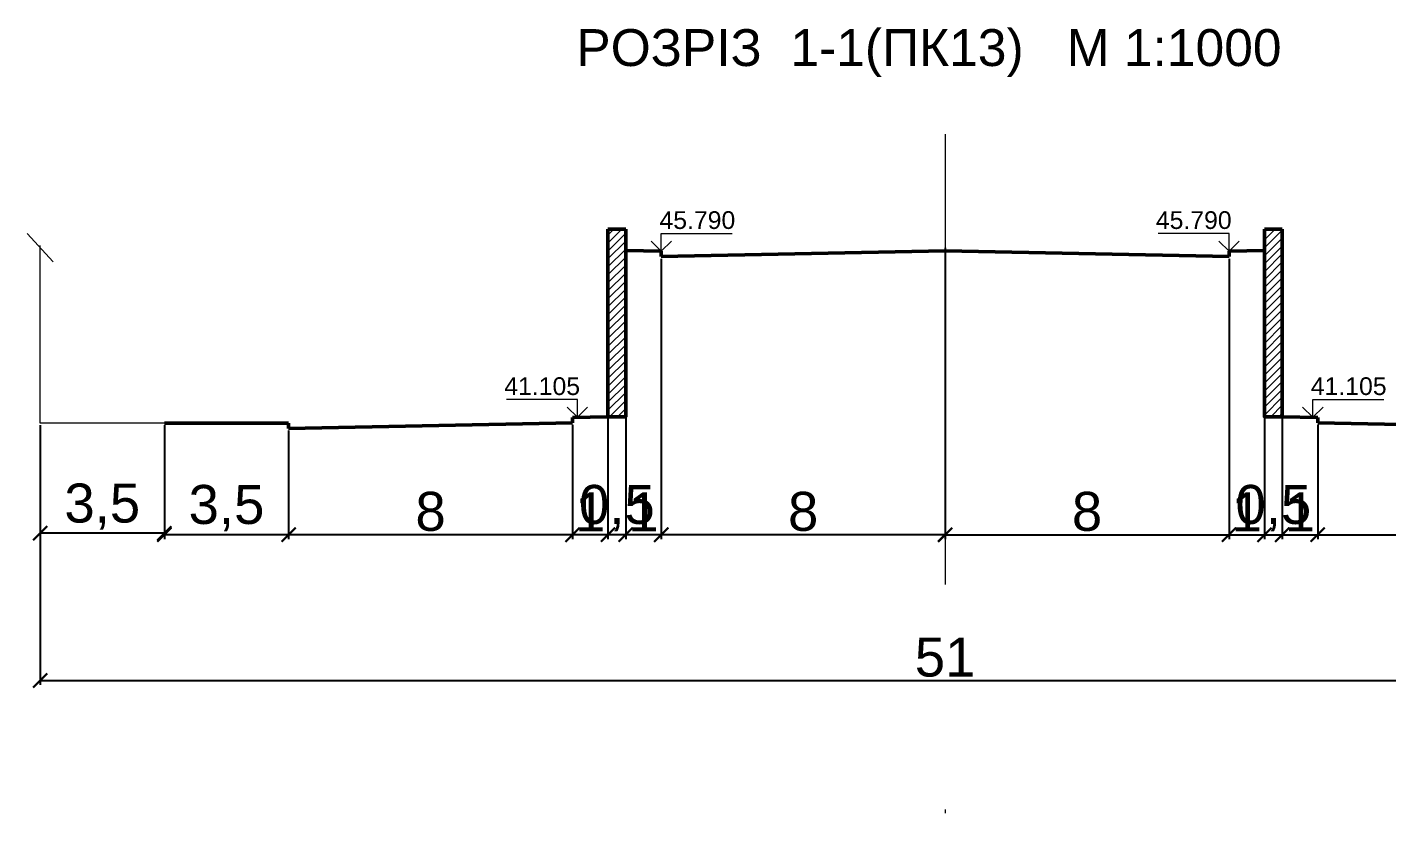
# Model space of a CAD drawing. Header units: millimetres. Extents: x -2123 to 34701, y -1286 to 835.
# Drawn here: x 25.75 to 64.07, y -421.31 to -398.93 of the extents above; entities that cross this region are included whole.
import ezdxf

# ---------------------------------------------------------------- set-up
doc = ezdxf.new("R2010")
doc.units = ezdxf.units.MM
doc.linetypes.add('DASHDOT', pattern=[25.4, 12.7, -6.35, 0, -6.35])
doc.layers.get('0').update_dxf_attribs({"lineweight": 15})
doc.layers.add('вертикалка', color=6, linetype='Continuous', lineweight=15)
doc.styles.get("Standard").update_dxf_attribs({"font": 'arial.ttf'})
doc.dimstyles.new('Переход', dxfattribs={"dimscale": 0.1, "dimtxt": 11, "dimasz": 4, "dimexe": 1.25, "dimexo": 0.625, "dimgap": 0.9, "dimtad": 1, "dimtxsty": 'Standard', "dimblk": 'ARCHTICK', "dimcen": 2.5, "dimadec": 0, "dimazin": 0, "dimtfac": 1, "dimtmove": 0, "dimatfit": 3, "dimldrblk": 'ARCHTICK', "dimfxl": 1, "dimarcsym": 0})
pattern_1 = [(45, (3530.95097, 3553.93056), (-0.1122532015, 0.1122532015), [])]

# ---------------------------------------------------------------- blocks, each defined once
blk = doc.blocks.new('_ArchTick')
at = {"color": 0, "linetype": 'ByBlock', "const_width": 0.15}
blk.add_lwpolyline([(-0.5, -0.5), (0.5, 0.5)], dxfattribs=at)
blk = doc.blocks.new('*D472')
at = {"color": 0, "lineweight": -2, "transparency": 16777216}
for p, q in [((60.62, -405.289), (60.62, -413.365)), ((59.62, -405.459), (59.62, -413.365)), ((59.62, -413.24), (60.62, -413.24))]:
    blk.add_line(p, q, dxfattribs=at)
at = {"layer": 'Defpoints', "color": 0, "transparency": 16777216}
for p in [(60.62, -405.227), (59.62, -405.397), (60.62, -413.24)]:
    blk.add_point(p, dxfattribs=at)
at = {"color": 0, "lineweight": -2, "transparency": 16777216, "xscale": 0.4, "yscale": 0.4, "zscale": 0.4, "rotation": 180}
blk.add_blockref('_ArchTick', (59.62, -413.24), dxfattribs=at)
at = {"color": 0, "lineweight": -2, "transparency": 16777216, "xscale": 0.4, "yscale": 0.4, "zscale": 0.4}
blk.add_blockref('_ArchTick', (60.62, -413.24), dxfattribs=at)
at = {"color": 0, "transparency": 16777216, "insert": (60.12, -412.598), "char_height": 1.1, "attachment_point": 5}
blk.add_mtext('1', dxfattribs=at)
blk = doc.blocks.new('*D473')
at = {"color": 0, "lineweight": -2, "transparency": 16777216}
for p, q in [((60.62, -405.289), (60.62, -413.365)), ((61.12, -409.974), (61.12, -413.365)), ((60.62, -413.24), (61.12, -413.24))]:
    blk.add_line(p, q, dxfattribs=at)
at = {"layer": 'Defpoints', "color": 0, "transparency": 16777216}
for p in [(60.62, -405.227), (61.12, -409.912), (61.12, -413.24)]:
    blk.add_point(p, dxfattribs=at)
at = {"color": 0, "lineweight": -2, "transparency": 16777216, "xscale": 0.4, "yscale": 0.4, "zscale": 0.4, "rotation": 180}
blk.add_blockref('_ArchTick', (60.62, -413.24), dxfattribs=at)
at = {"color": 0, "lineweight": -2, "transparency": 16777216, "xscale": 0.4, "yscale": 0.4, "zscale": 0.4}
blk.add_blockref('_ArchTick', (61.12, -413.24), dxfattribs=at)
at = {"color": 0, "transparency": 16777216, "insert": (60.87, -412.489), "char_height": 1.1, "attachment_point": 5}
blk.add_mtext('0,5', dxfattribs=at)
blk = doc.blocks.new('*D474')
at = {"color": 0, "lineweight": -2, "transparency": 16777216}
for p, q in [((61.12, -409.974), (61.12, -413.365)), ((62.12, -410.144), (62.12, -413.365)), ((61.12, -413.24), (62.12, -413.24))]:
    blk.add_line(p, q, dxfattribs=at)
at = {"layer": 'Defpoints', "color": 0, "transparency": 16777216}
for p in [(61.12, -409.912), (62.12, -410.082), (62.12, -413.24)]:
    blk.add_point(p, dxfattribs=at)
at = {"color": 0, "lineweight": -2, "transparency": 16777216, "xscale": 0.4, "yscale": 0.4, "zscale": 0.4, "rotation": 180}
blk.add_blockref('_ArchTick', (61.12, -413.24), dxfattribs=at)
at = {"color": 0, "lineweight": -2, "transparency": 16777216, "xscale": 0.4, "yscale": 0.4, "zscale": 0.4}
blk.add_blockref('_ArchTick', (62.12, -413.24), dxfattribs=at)
at = {"color": 0, "transparency": 16777216, "insert": (61.62, -412.598), "char_height": 1.1, "attachment_point": 5}
blk.add_mtext('1', dxfattribs=at)
blk = doc.blocks.new('*D475')
at = {"color": 0, "lineweight": -2, "transparency": 16777216}
for p, q in [((62.12, -410.144), (62.12, -413.365)), ((70.12, -410.304), (70.12, -413.365)), ((62.12, -413.24), (70.12, -413.24))]:
    blk.add_line(p, q, dxfattribs=at)
at = {"layer": 'Defpoints', "color": 0, "transparency": 16777216}
for p in [(62.12, -410.082), (70.12, -410.242), (70.12, -413.24)]:
    blk.add_point(p, dxfattribs=at)
at = {"color": 0, "lineweight": -2, "transparency": 16777216, "xscale": 0.4, "yscale": 0.4, "zscale": 0.4, "rotation": 180}
blk.add_blockref('_ArchTick', (62.12, -413.24), dxfattribs=at)
at = {"color": 0, "lineweight": -2, "transparency": 16777216, "xscale": 0.4, "yscale": 0.4, "zscale": 0.4}
blk.add_blockref('_ArchTick', (70.12, -413.24), dxfattribs=at)
at = {"color": 0, "transparency": 16777216, "insert": (66.12, -412.588), "char_height": 1.1, "attachment_point": 5}
blk.add_mtext('8', dxfattribs=at)
blk = doc.blocks.new('*D468')
at = {"color": 0, "lineweight": -2, "transparency": 16777216}
for p, q in [((26.119, -410.154), (26.119, -417.473)), ((77.12, -410.154), (77.12, -417.473)), ((26.119, -417.348), (77.12, -417.348))]:
    blk.add_line(p, q, dxfattribs=at)
at = {"layer": 'Defpoints', "color": 0, "transparency": 16777216}
for p in [(26.119, -410.092), (77.12, -410.092), (77.12, -417.348)]:
    blk.add_point(p, dxfattribs=at)
at = {"color": 0, "lineweight": -2, "transparency": 16777216, "xscale": 0.4, "yscale": 0.4, "zscale": 0.4, "rotation": 180}
blk.add_blockref('_ArchTick', (26.119, -417.348), dxfattribs=at)
at = {"color": 0, "lineweight": -2, "transparency": 16777216, "xscale": 0.4, "yscale": 0.4, "zscale": 0.4}
blk.add_blockref('_ArchTick', (77.12, -417.348), dxfattribs=at)
at = {"color": 0, "transparency": 16777216, "insert": (51.62, -416.697), "char_height": 1.1, "attachment_point": 5}
blk.add_mtext('51', dxfattribs=at)
blk = doc.blocks.new('*D469')
at = {"color": 0, "lineweight": -2, "transparency": 16777216}
for p, q in [((51.62, -405.149), (51.62, -413.365)), ((59.62, -405.459), (59.62, -413.365)), ((51.62, -413.24), (59.62, -413.24))]:
    blk.add_line(p, q, dxfattribs=at)
at = {"layer": 'Defpoints', "color": 0, "transparency": 16777216}
for p in [(51.62, -405.087), (59.62, -405.397), (59.62, -413.24)]:
    blk.add_point(p, dxfattribs=at)
at = {"color": 0, "lineweight": -2, "transparency": 16777216, "xscale": 0.4, "yscale": 0.4, "zscale": 0.4, "rotation": 180}
blk.add_blockref('_ArchTick', (51.62, -413.24), dxfattribs=at)
at = {"color": 0, "lineweight": -2, "transparency": 16777216, "xscale": 0.4, "yscale": 0.4, "zscale": 0.4}
blk.add_blockref('_ArchTick', (59.62, -413.24), dxfattribs=at)
at = {"color": 0, "transparency": 16777216, "insert": (55.62, -412.588), "char_height": 1.1, "attachment_point": 5}
blk.add_mtext('8', dxfattribs=at)
blk = doc.blocks.new('*D477')
at = {"color": 0, "lineweight": -2, "transparency": 16777216}
for p, q in [((42.62, -405.289), (42.62, -413.365)), ((43.62, -405.459), (43.62, -413.365)), ((43.62, -413.24), (42.62, -413.24))]:
    blk.add_line(p, q, dxfattribs=at)
at = {"layer": 'Defpoints', "color": 0, "transparency": 16777216}
for p in [(42.62, -405.227), (43.62, -405.397), (42.62, -413.24)]:
    blk.add_point(p, dxfattribs=at)
at = {"color": 0, "lineweight": -2, "transparency": 16777216, "xscale": 0.4, "yscale": 0.4, "zscale": 0.4, "rotation": 180}
blk.add_blockref('_ArchTick', (42.62, -413.24), dxfattribs=at)
at = {"color": 0, "lineweight": -2, "transparency": 16777216, "xscale": 0.4, "yscale": 0.4, "zscale": 0.4}
blk.add_blockref('_ArchTick', (43.62, -413.24), dxfattribs=at)
at = {"color": 0, "transparency": 16777216, "insert": (43.12, -412.598), "char_height": 1.1, "attachment_point": 5}
blk.add_mtext('1', dxfattribs=at)
blk = doc.blocks.new('*D478')
at = {"color": 0, "lineweight": -2, "transparency": 16777216}
for p, q in [((42.62, -405.289), (42.62, -413.365)), ((42.12, -409.974), (42.12, -413.365)), ((42.62, -413.24), (42.12, -413.24))]:
    blk.add_line(p, q, dxfattribs=at)
at = {"layer": 'Defpoints', "color": 0, "transparency": 16777216}
for p in [(42.62, -405.227), (42.12, -409.912), (42.12, -413.24)]:
    blk.add_point(p, dxfattribs=at)
at = {"color": 0, "lineweight": -2, "transparency": 16777216, "xscale": 0.4, "yscale": 0.4, "zscale": 0.4, "rotation": 180}
blk.add_blockref('_ArchTick', (42.12, -413.24), dxfattribs=at)
at = {"color": 0, "lineweight": -2, "transparency": 16777216, "xscale": 0.4, "yscale": 0.4, "zscale": 0.4}
blk.add_blockref('_ArchTick', (42.62, -413.24), dxfattribs=at)
at = {"color": 0, "transparency": 16777216, "insert": (42.37, -412.489), "char_height": 1.1, "attachment_point": 5}
blk.add_mtext('0,5', dxfattribs=at)
blk = doc.blocks.new('*D479')
at = {"color": 0, "lineweight": -2, "transparency": 16777216}
for p, q in [((41.12, -410.144), (41.12, -413.365)), ((42.12, -409.974), (42.12, -413.365)), ((42.12, -413.24), (41.12, -413.24))]:
    blk.add_line(p, q, dxfattribs=at)
at = {"layer": 'Defpoints', "color": 0, "transparency": 16777216}
for p in [(42.12, -409.912), (41.12, -410.082), (41.12, -413.24)]:
    blk.add_point(p, dxfattribs=at)
at = {"color": 0, "lineweight": -2, "transparency": 16777216, "xscale": 0.4, "yscale": 0.4, "zscale": 0.4, "rotation": 180}
blk.add_blockref('_ArchTick', (41.12, -413.24), dxfattribs=at)
at = {"color": 0, "lineweight": -2, "transparency": 16777216, "xscale": 0.4, "yscale": 0.4, "zscale": 0.4}
blk.add_blockref('_ArchTick', (42.12, -413.24), dxfattribs=at)
at = {"color": 0, "transparency": 16777216, "insert": (41.62, -412.598), "char_height": 1.1, "attachment_point": 5}
blk.add_mtext('1', dxfattribs=at)
blk = doc.blocks.new('*D480')
at = {"color": 0, "lineweight": -2, "transparency": 16777216}
for p, q in [((33.119, -410.304), (33.119, -413.365)), ((41.12, -410.144), (41.12, -413.365)), ((41.12, -413.24), (33.119, -413.24))]:
    blk.add_line(p, q, dxfattribs=at)
at = {"layer": 'Defpoints', "color": 0, "transparency": 16777216}
for p in [(33.119, -410.242), (41.12, -410.082), (33.119, -413.24)]:
    blk.add_point(p, dxfattribs=at)
at = {"color": 0, "lineweight": -2, "transparency": 16777216, "xscale": 0.4, "yscale": 0.4, "zscale": 0.4, "rotation": 180}
blk.add_blockref('_ArchTick', (33.119, -413.24), dxfattribs=at)
at = {"color": 0, "lineweight": -2, "transparency": 16777216, "xscale": 0.4, "yscale": 0.4, "zscale": 0.4}
blk.add_blockref('_ArchTick', (41.12, -413.24), dxfattribs=at)
at = {"color": 0, "transparency": 16777216, "insert": (37.12, -412.588), "char_height": 1.1, "attachment_point": 5}
blk.add_mtext('8', dxfattribs=at)
blk = doc.blocks.new('*D470')
at = {"color": 0, "lineweight": -2, "transparency": 16777216}
for p, q in [((29.619, -410.154), (29.619, -413.365)), ((33.119, -410.304), (33.119, -413.365)), ((33.119, -413.24), (29.619, -413.24))]:
    blk.add_line(p, q, dxfattribs=at)
at = {"layer": 'Defpoints', "color": 0, "transparency": 16777216}
for p in [(29.619, -410.092), (33.119, -410.242), (29.619, -413.24)]:
    blk.add_point(p, dxfattribs=at)
at = {"color": 0, "lineweight": -2, "transparency": 16777216, "xscale": 0.4, "yscale": 0.4, "zscale": 0.4, "rotation": 180}
blk.add_blockref('_ArchTick', (29.619, -413.24), dxfattribs=at)
at = {"color": 0, "lineweight": -2, "transparency": 16777216, "xscale": 0.4, "yscale": 0.4, "zscale": 0.4}
blk.add_blockref('_ArchTick', (33.119, -413.24), dxfattribs=at)
at = {"color": 0, "transparency": 16777216, "insert": (31.369, -412.489), "char_height": 1.1, "attachment_point": 5}
blk.add_mtext('3,5', dxfattribs=at)
blk = doc.blocks.new('*D481')
at = {"color": 0, "lineweight": -2, "transparency": 16777216}
for p, q in [((26.119, -410.154), (26.119, -413.325)), ((29.619, -410.154), (29.619, -413.325)), ((29.619, -413.2), (26.119, -413.2))]:
    blk.add_line(p, q, dxfattribs=at)
at = {"layer": 'Defpoints', "color": 0, "transparency": 16777216}
for p in [(26.119, -410.092), (29.619, -410.092), (26.119, -413.2)]:
    blk.add_point(p, dxfattribs=at)
at = {"color": 0, "lineweight": -2, "transparency": 16777216, "xscale": 0.4, "yscale": 0.4, "zscale": 0.4, "rotation": 180}
blk.add_blockref('_ArchTick', (26.119, -413.2), dxfattribs=at)
at = {"color": 0, "lineweight": -2, "transparency": 16777216, "xscale": 0.4, "yscale": 0.4, "zscale": 0.4}
blk.add_blockref('_ArchTick', (29.619, -413.2), dxfattribs=at)
at = {"color": 0, "transparency": 16777216, "insert": (27.869, -412.449), "char_height": 1.1, "attachment_point": 5}
blk.add_mtext('3,5', dxfattribs=at)
blk = doc.blocks.new('*D471')
at = {"color": 0, "lineweight": -2, "transparency": 16777216}
for p, q in [((51.62, -405.149), (51.62, -413.365)), ((43.62, -405.459), (43.62, -413.365)), ((51.62, -413.24), (43.62, -413.24))]:
    blk.add_line(p, q, dxfattribs=at)
at = {"layer": 'Defpoints', "color": 0, "transparency": 16777216}
for p in [(51.62, -405.087), (43.62, -405.397), (43.62, -413.24)]:
    blk.add_point(p, dxfattribs=at)
at = {"color": 0, "lineweight": -2, "transparency": 16777216, "xscale": 0.4, "yscale": 0.4, "zscale": 0.4, "rotation": 180}
blk.add_blockref('_ArchTick', (43.62, -413.24), dxfattribs=at)
at = {"color": 0, "lineweight": -2, "transparency": 16777216, "xscale": 0.4, "yscale": 0.4, "zscale": 0.4}
blk.add_blockref('_ArchTick', (51.62, -413.24), dxfattribs=at)
at = {"color": 0, "transparency": 16777216, "insert": (47.62, -412.588), "char_height": 1.1, "attachment_point": 5}
blk.add_mtext('8', dxfattribs=at)

msp = doc.modelspace()

# ---------------------------------------------------------------- hatches: boundary and pattern name
h = msp.add_hatch()
h.set_pattern_fill('ANSI31', color=256, scale=0.05)
h.set_pattern_definition(pattern_1)
h.paths.add_polyline_path([(42.12, -404.627), (42.62, -404.627), (42.62, -405.227), (42.62, -409.912), (42.12, -409.912)])
h = msp.add_hatch()
h.set_pattern_fill('ANSI31', color=256, scale=0.05)
h.set_pattern_definition(pattern_1)
h.paths.add_polyline_path([(61.12, -404.627), (60.62, -404.627), (60.62, -405.227), (60.62, -409.912), (61.12, -409.912)])

# ---------------------------------------------------------------- linework, layer by layer
at = {"lineweight": 50}
for p, q in [((42.12, -404.627), (42.62, -404.627)), ((42.62, -404.627), (42.62, -405.227)), ((61.12, -404.627), (60.62, -404.627)), ((60.62, -404.627), (60.62, -405.227)), ((42.62, -405.227), (43.62, -405.247)), ((60.62, -405.227), (59.62, -405.247)), ((42.12, -409.912), (41.12, -409.932)), ((61.12, -409.912), (62.12, -409.932))]:
    msp.add_line(p, q, dxfattribs=at)
at = {"linetype": 'DASHDOT'}
msp.add_lwpolyline([(51.62, -401.942), (51.62, -421.307)], dxfattribs=at)
for points in [[(26.486, -405.55), (25.753, -404.743)], [(43.62, -405.247), (43.332, -404.959)], [(43.62, -405.247), (43.62, -404.747), (45.62, -404.747)], [(43.62, -405.247), (43.908, -404.959)], [(43.62, -405.247), (43.908, -404.959)], [(59.62, -405.247), (59.62, -404.747), (57.62, -404.747)], [(59.62, -405.247), (59.332, -404.959)], [(59.62, -405.247), (59.332, -404.959)], [(59.62, -405.247), (59.908, -404.959)], [(26.119, -410.092), (26.119, -405.088)], [(41.259, -409.929), (41.259, -409.429), (39.259, -409.429)], [(61.981, -409.929), (61.981, -409.429), (63.981, -409.429)], [(41.259, -409.929), (40.971, -409.641)], [(41.259, -409.929), (41.547, -409.641)], [(61.981, -409.929), (61.693, -409.641)], [(61.981, -409.929), (62.269, -409.641)], [(29.619, -410.092), (26.119, -410.092)]]:
    msp.add_lwpolyline(points)
at = {"lineweight": 50}
for points in [[(42.12, -404.627), (42.12, -409.912)], [(61.12, -404.627), (61.12, -409.912)], [(42.62, -405.227), (42.62, -409.912), (42.12, -409.912)], [(43.62, -405.397), (51.62, -405.237)], [(43.62, -405.397), (43.62, -405.247)], [(59.62, -405.397), (51.62, -405.237)], [(59.62, -405.397), (59.62, -405.247)], [(60.62, -405.227), (60.62, -409.912), (61.12, -409.912)], [(41.12, -409.932), (41.12, -410.082)], [(62.12, -409.932), (62.12, -410.082)], [(33.119, -410.092), (29.619, -410.092)], [(33.119, -410.242), (41.12, -410.082)], [(33.119, -410.242), (33.119, -410.092)], [(70.12, -410.242), (62.12, -410.082)]]:
    msp.add_lwpolyline(points, dxfattribs=at)

# ---------------------------------------------------------------- texts
msp.add_text('РОЗРІЗ  1-1(ПК13)   M 1:1000', height=1.04).set_placement((41.226, -400.025))
at = {"layer": 'вертикалка'}
for s, p in [('45.790', (43.57, -404.619)), ('45.790', (57.558, -404.619)), ('41.105', (39.197, -409.301)), ('41.105', (61.925, -409.301))]:
    msp.add_text(s, height=0.5, dxfattribs=at).set_placement(p)

# ---------------------------------------------------------------- dimensions: what is measured, and where the dimension line sits
dim = msp.add_linear_dim(base=(42.12, -413.24), p1=(42.62, -405.227), p2=(42.12, -409.912), angle=180, dimstyle='Переход')
dim.commit()
dim.dimension.update_dxf_attribs({"geometry": '*D478', "text_midpoint": (42.37, -413.24), "dimtype": 160})
for base, p1, p2, picture, middle in [((42.62, -413.24), (43.62, -405.397), (42.62, -405.227), '*D477', (43.12, -412.598)), ((43.62, -413.24), (51.62, -405.087), (43.62, -405.397), '*D471', (47.62, -412.588)), ((41.12, -413.24), (42.12, -409.912), (41.12, -410.082), '*D479', (41.62, -412.598)), ((26.119, -413.2), (29.619, -410.092), (26.119, -410.092), '*D481', (27.869, -412.449)), ((29.619, -413.24), (33.119, -410.242), (29.619, -410.092), '*D470', (31.369, -412.489)), ((33.119, -413.24), (41.12, -410.082), (33.119, -410.242), '*D480', (37.12, -412.588))]:
    dim = msp.add_linear_dim(base=base, p1=p1, p2=p2, angle=180, dimstyle='Переход')
    dim.commit()
    dim.dimension.update_dxf_attribs({"geometry": picture, "text_midpoint": middle})
for base, p1, p2, picture, middle in [((59.62, -413.24), (51.62, -405.087), (59.62, -405.397), '*D469', (55.62, -412.588)), ((60.62, -413.24), (59.62, -405.397), (60.62, -405.227), '*D472', (60.12, -412.598)), ((62.12, -413.24), (61.12, -409.912), (62.12, -410.082), '*D474', (61.62, -412.598)), ((77.12, -417.348), (26.119, -410.092), (77.12, -410.092), '*D468', (51.62, -416.697)), ((70.12, -413.24), (62.12, -410.082), (70.12, -410.242), '*D475', (66.12, -412.588))]:
    dim = msp.add_linear_dim(base=base, p1=p1, p2=p2, dimstyle='Переход')
    dim.commit()
    dim.dimension.update_dxf_attribs({"geometry": picture, "text_midpoint": middle})
dim = msp.add_linear_dim(base=(61.12, -413.24), p1=(60.62, -405.227), p2=(61.12, -409.912), dimstyle='Переход')
dim.commit()
dim.dimension.update_dxf_attribs({"geometry": '*D473', "text_midpoint": (60.87, -413.24), "dimtype": 160})

doc.saveas('drawing.dxf')
